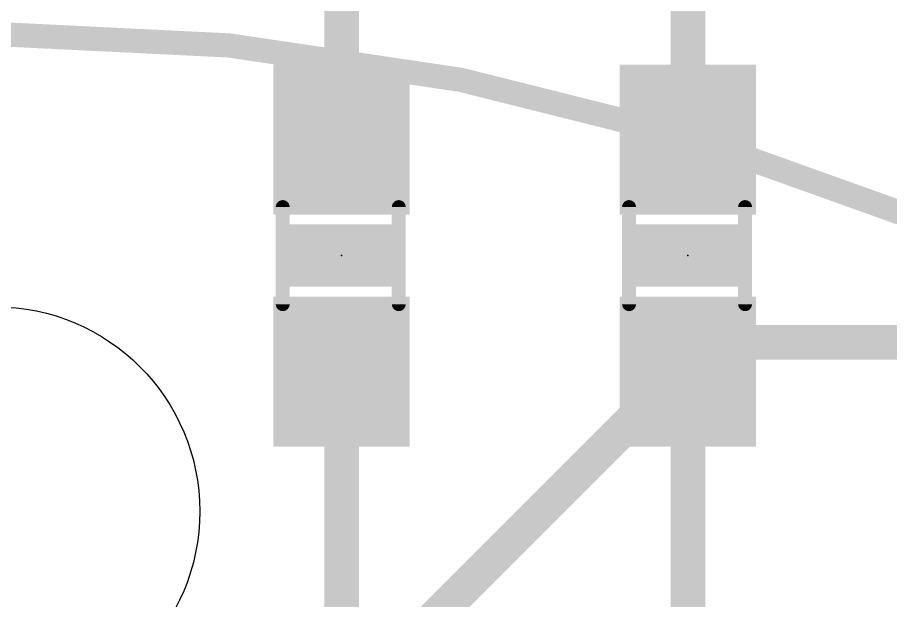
# Model space of a CAD drawing. Extents: x -24 to 84, y -14 to 41.
# Drawn here: x 20.48 to 26.89, y 29.86 to 34.13 of the extents above; entities that cross this region are included whole.
import ezdxf

# ---------------------------------------------------------------- set-up
doc = ezdxf.new("R2010")
doc.units = 0
for name, color, linetype in [('1', 12, 'CONTINUOUS'), ('16', 132, 'CONTINUOUS'), ('20', 53, 'CONTINUOUS'), ('21', 41, 'CONTINUOUS'), ('22', 40, 'CONTINUOUS'), ('23', 53, 'CONTINUOUS'), ('51', 53, 'CONTINUOUS')]:
    doc.layers.add(name, color=color, linetype=linetype)

# ---------------------------------------------------------------- blocks, each defined once
blk = doc.blocks.new('RECT')
blk.add_solid([(-0.5, -0.5), (0.5, -0.5), (-0.5, 0.5), (0.5, 0.5)])

msp = doc.modelspace()

# ---------------------------------------------------------------- linework, layer by layer
at = {"layer": '1', "const_width": 0.254}
for points in [[(22.86, 33.235), (22.86, 39.37)], [(25.4, 33.235), (25.4, 39.37)], [(22.86, 27.178), (22.86, 31.535)], [(25.4, 23.241), (25.4, 31.535)]]:
    msp.add_lwpolyline(points, dxfattribs=at)
at = {"layer": '1', "const_width": 0.127}
for points in [[(22.7965, 33.235, 1), (22.9235, 33.235)], [(25.3365, 33.235, 1), (25.4635, 33.235)], [(22.9235, 31.535, 1), (22.7965, 31.535)], [(25.4635, 31.535, 1), (25.3365, 31.535)]]:
    msp.add_lwpolyline(points, format="xyb", dxfattribs=at)
at = {"layer": '16', "const_width": 0.254}
for points in [[(17.82, 24.01), (25.56, 31.75)], [(25.56, 31.75), (29.21, 31.75)]]:
    msp.add_lwpolyline(points, dxfattribs=at)
at = {"layer": '16', "const_width": 0.127}
for points in [[(25.56, 31.8135, 1), (25.56, 31.6865)], [(25.6049, 31.7051, 1), (25.5151, 31.7949)]]:
    msp.add_lwpolyline(points, format="xyb", dxfattribs=at)
at = {"layer": '20'}
msp.add_circle((20.32, 30.51), 1.5, dxfattribs=at)
at = {"layer": '22', "const_width": 0.1778}
msp.add_lwpolyline([(20.32, -0.99, 1), (20.32, 34.01, 1), (20.32, -0.99)], format="xyb", dxfattribs=at)
at = {"layer": '23'}
for p in [(22.86, 32.385), (25.4, 32.385)]:
    msp.add_point(p, dxfattribs=at)
at = {"layer": '51', "const_width": 0.1016}
for points in [[(22.428, 32.029), (22.428, 32.741)], [(23.279, 32.029), (23.279, 32.741)], [(24.968, 32.029), (24.968, 32.741)], [(25.819, 32.029), (25.819, 32.741)]]:
    msp.add_lwpolyline(points, dxfattribs=at)
at = {"layer": '51', "const_width": 0.0508}
for points in [[(22.4534, 32.741, 1), (22.4026, 32.741)], [(23.3044, 32.741, 1), (23.2536, 32.741)], [(24.9934, 32.741, 1), (24.9426, 32.741)], [(25.8444, 32.741, 1), (25.7936, 32.741)], [(22.4026, 32.029, 1), (22.4534, 32.029)], [(23.2536, 32.029, 1), (23.3044, 32.029)], [(24.9426, 32.029, 1), (24.9934, 32.029)], [(25.7936, 32.029, 1), (25.8444, 32.029)]]:
    msp.add_lwpolyline(points, format="xyb", dxfattribs=at)

# ---------------------------------------------------------------- block references
at = {"layer": '1', "xscale": 1.1, "rotation": 90}
for p in [(22.86, 33.235), (25.4, 33.235), (22.86, 31.535), (25.4, 31.535)]:
    msp.add_blockref('RECT', p, dxfattribs=at)
at = {"layer": '21', "xscale": 0.4572, "yscale": 0.762, "rotation": 90}
for p in [(22.86, 32.385), (25.4, 32.385)]:
    msp.add_blockref('RECT', p, dxfattribs=at)
at = {"layer": '51', "xscale": 0.5001, "yscale": 0.95, "rotation": 90}
for p in [(22.8549, 32.9653), (25.3949, 32.9653), (22.8549, 31.7969), (25.3949, 31.7969)]:
    msp.add_blockref('RECT', p, dxfattribs=at)

doc.saveas('drawing.dxf')
